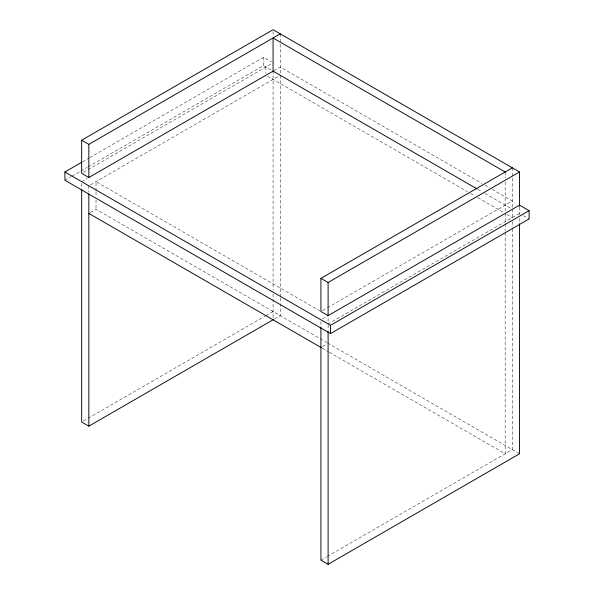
<?xml version="1.0" encoding="UTF-8"?>
<svg xmlns="http://www.w3.org/2000/svg" width="594" height="594" viewBox="0 0 594 594"><rect width="100%" height="100%" fill="white"/><g stroke="black" fill="none" stroke-linecap="round" stroke-linejoin="round"><path stroke-width="0.45" stroke-dasharray="2.97 2.23" d="M82.529 161.813L88.937 158.115M89.739 157.648L263.506 57.328L271.48 61.932M64.909 180.272L71.317 176.574M72.119 176.114L80.131 171.488M80.925 171.027L87.333 167.33M88.135 166.862L263.506 65.615L273.077 71.139L273.077 290.184M83.264 172.438L87.266 170.129M88.068 169.661L273.077 62.853M81.66 181.653L87.266 178.415M273.871 70.679L280.249 66.996L481.823 183.375M90.437 184.875L280.249 75.29M90.437 212.504L96.02 209.281L326.826 342.545M83.264 421.094L87.266 418.777M88.068 418.317L265.065 316.127M265.867 315.666L273.077 311.508M274.643 318.889L280.249 315.652L280.249 303.601M322.527 310.58L326.537 308.264M327.331 307.803L512.34 200.995L490.659 188.476M322.52 318.874L328.103 315.644M519.52 213.424L328.103 323.938L328.103 316.565M322.52 346.495L326.507 344.193M320.923 560.157L326.529 556.92M327.331 556.459L512.34 449.643L512.34 228.096M485.031 185.231L489.85 188.008M477.806 189.345L481.875 191.691M485.031 193.518L512.34 209.281L512.34 218.562M523.507 215.726L529.091 218.948M267.493 76.21L467.419 191.632M470.626 193.488L474.643 195.805M477.858 197.661L503.556 212.496M506.756 214.345L512.34 217.567M320.077 311.011L96.02 181.653L96.02 190.86M327.636 343.005L519.52 453.786M322.059 348.077L328.482 351.789M329.291 352.249L505.16 453.786L505.16 231.987M519.52 206.979L519.52 214.627M519.52 218.332L519.52 223.893M512.34 167.842L512.34 207.44M512.34 221.607L512.34 227.168M505.16 171.985L505.16 178.43M505.16 182.113L505.16 211.583M505.16 213.424L505.16 222.705M505.16 223.634L505.16 231.059M328.103 324.859L328.103 330.435M320.923 321.636L320.923 327.16M280.249 33.843L280.249 297.089M280.249 298.017L280.249 302.673M273.077 31.556L273.077 36.189M273.077 293.807L273.077 318.867M265.897 66.996L265.897 73.448M263.506 57.328L263.506 65.615M96.02 191.78L96.02 196.391M96.02 200.074L96.02 209.281M88.84 185.796L88.84 192.293M81.66 183.509L81.66 188.15"/><path stroke-width="0.89" d="M477.056 188.907L273.077 71.139L88.84 177.509L81.66 173.366L81.66 140.214L273.077 29.7L519.52 171.985L519.52 206.281M81.66 140.214L88.84 144.357L280.249 33.843M512.34 167.842L320.923 278.348L320.923 311.501L328.103 315.644L519.52 205.138L529.091 210.662L529.091 218.948L330.494 333.605L64.909 180.272L64.909 171.985L81.727 162.273M320.923 278.348L328.103 282.492L519.52 171.985M81.66 189.078L81.66 422.015L88.84 426.158L273.841 319.349M64.909 171.985L330.494 325.319L529.091 210.662M320.923 327.16L320.923 560.157L328.103 564.3L519.52 453.786L519.52 223.893M505.16 171.985L273.077 37.986L273.077 71.139M88.84 213.424L321.257 347.616M330.494 325.319L330.494 333.605M328.103 282.492L328.103 315.644M328.103 331.363L328.103 564.3M88.84 144.357L88.84 177.509M88.84 194.082L88.84 426.158"/></g></svg>
